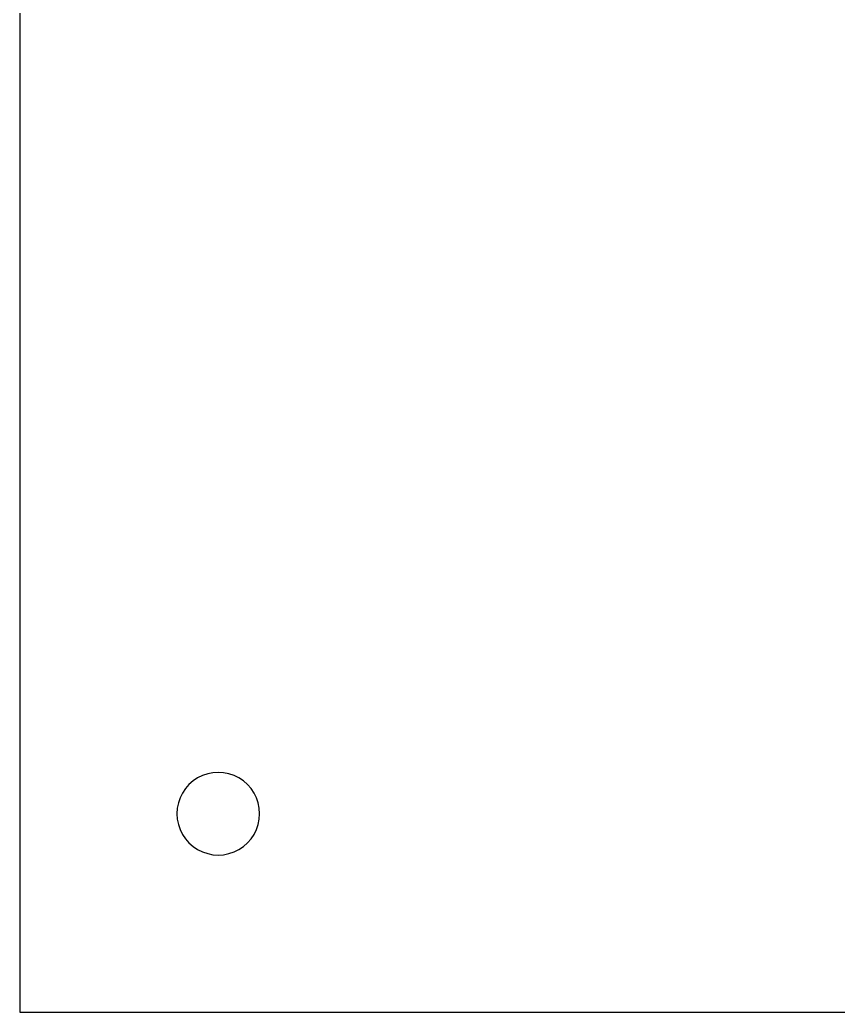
# Model space of a CAD drawing. Extents: x 27 to 155, y 115 to 287.
# Drawn here: x 27.58 to 59, y 210.71 to 248.81 of the extents above; entities that cross this region are included whole.
import ezdxf

# ---------------------------------------------------------------- set-up
doc = ezdxf.new("R2010")
doc.units = 0
doc.layers.get('0').update_dxf_attribs({"linetype": 'CONTINUOUS'})

msp = doc.modelspace()

# ---------------------------------------------------------------- linework, layer by layer
at = {"color": 5}
for points in [[(27.582777, 286.914759), (27.582777, 210.714758)], [(27.582777, 210.714758), (154.58278, 210.714758)]]:
    msp.add_lwpolyline(points, dxfattribs=at)
at = {"color": 1}
msp.add_lwpolyline([(36.79028, 218.334758), (36.79028, 218.334758)], close=True, dxfattribs=at)
for points in [[(35.99653, 219.709573), (35.505356, 219.993153), (34.900204, 219.993153), (34.40903, 219.709573)], [(34.40903, 219.709573), (33.917856, 219.425994), (33.61528, 218.901917), (33.61528, 218.334758)], [(36.79028, 218.334758), (36.79028, 218.901917), (36.487704, 219.425994), (35.99653, 219.709573)], [(33.61528, 218.334758), (33.61528, 217.767599), (33.917856, 217.243522), (34.40903, 216.959943)], [(35.99653, 216.959943), (36.487704, 217.243522), (36.79028, 217.767599), (36.79028, 218.334758)], [(34.40903, 216.959943), (34.900204, 216.676363), (35.505356, 216.676363), (35.99653, 216.959943)]]:
    msp.add_open_spline(points, degree=3, dxfattribs=at)

doc.saveas('drawing.dxf')
